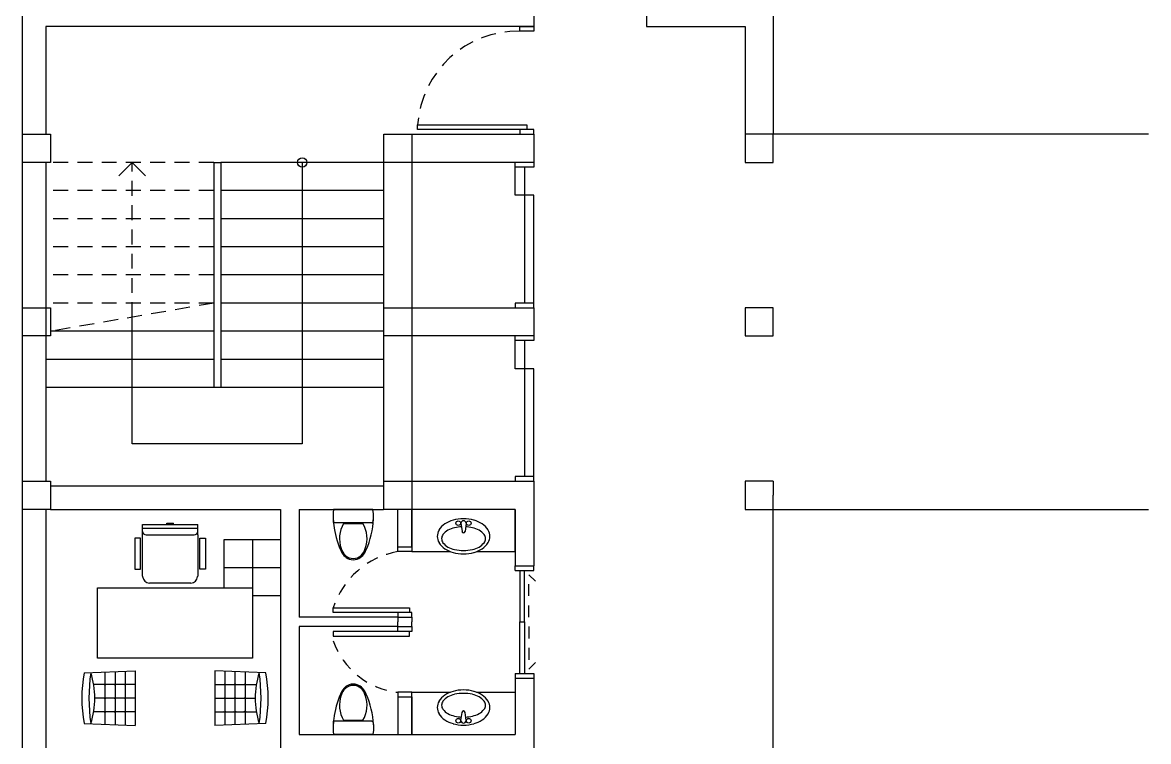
# Model space of a CAD drawing. Header units: millimetres. Extents: x -602 to 362, y 19021 to 19826.
# Drawn here: x -131.9 to -119.9, y 19652.41 to 19660.08 of the extents above; entities that cross this region are included whole.
import ezdxf

# ---------------------------------------------------------------- set-up
doc = ezdxf.new("R2010")
doc.units = ezdxf.units.MM
doc.linetypes.add('HIDDEN', pattern=[9.525, 6.35, -3.175])
for name, color, linetype in [('Duvar', 8, 'Continuous'), ('Kapı', 5, 'Continuous'), ('SectionCutEdges', 1, 'Continuous'), ('Tefriş', 254, 'Continuous')]:
    doc.layers.add(name, color=color, linetype=linetype)

# ---------------------------------------------------------------- blocks, each defined once
blk = doc.blocks.new('Çekirdek')
for points in [[(-4.017, 19655.187), (-4.017, 19655.587)], [(-3.867, 19655.187), (-3.867, 19655.587)], [(-4.017, 19654.437), (-4.017, 19654.387)], [(-4.017, 19654.337), (-4.017, 19654.387)], [(-3.867, 19654.437), (-3.867, 19654.387)], [(-3.867, 19654.337), (-3.867, 19654.387)], [(-4.017, 19653.587), (-4.017, 19653.187)], [(-3.867, 19653.587), (-3.867, 19653.187)]]:
    blk.add_lwpolyline(points)
at = {"layer": 'Duvar'}
for p, q in [((-2.717, 19660.737), (-2.567, 19660.737)), ((-2.717, 19659.587), (-2.567, 19659.587)), ((-5.979, 19659.287), (-5.979, 19656.887)), ((-5.979, 19659.287), (-5.904, 19659.287)), ((-5.904, 19659.287), (-5.904, 19656.887)), ((-4.017, 19655.187), (-3.867, 19655.187)), ((-4.017, 19654.437), (-3.867, 19654.437)), ((-4.017, 19654.337), (-3.867, 19654.337)), ((-4.017, 19653.587), (-3.867, 19653.587))]:
    blk.add_line(p, q, dxfattribs=at)
at = {"layer": 'Duvar', "linetype": 'HIDDEN', "ltscale": 0.025}
for p, q in [((-6.848, 19657.637), (-6.848, 19659.287)), ((-5.979, 19657.787), (-7.717, 19657.487))]:
    blk.add_line(p, q, dxfattribs=at)
at = {"layer": 'Duvar'}
for points in [[(-7.767, 19651.737), (-8.017, 19651.737), (-8.017, 19663.437)], [(-8.017, 19661.037), (-2.567, 19661.037), (-2.567, 19660.737), (-7.767, 19660.737), (-7.767, 19659.587)], [(-2.717, 19659.637), (-3.806, 19659.637), (-3.806, 19659.687), (-2.642, 19659.687), (-2.642, 19659.637)], [(-4.167, 19655.887), (-4.167, 19659.587)], [(-3.867, 19659.587), (-2.567, 19659.587), (-2.567, 19659.287), (-3.869, 19659.287), (-3.869, 19657.737), (-2.567, 19657.737), (-2.567, 19657.437), (-3.869, 19657.437), (-3.869, 19655.887), (-2.567, 19655.887), (-2.567, 19655.587)], [(-7.767, 19659.287), (-7.767, 19655.887)], [(-6.848, 19659.287), (-6.99, 19659.146)], [(-5.036, 19659.287), (-5.036, 19656.287), (-6.848, 19656.287), (-6.848, 19656.287), (-6.848, 19657.637)], [(-4.167, 19659.287), (-5.904, 19659.287)], [(-4.167, 19658.987), (-5.904, 19658.987)], [(-4.167, 19658.687), (-5.904, 19658.687)], [(-4.167, 19658.387), (-5.904, 19658.387)], [(-4.167, 19658.087), (-5.904, 19658.087)], [(-4.167, 19657.787), (-5.904, 19657.787)], [(-5.979, 19657.487), (-7.717, 19657.487)], [(-4.167, 19657.487), (-5.904, 19657.487)], [(-5.979, 19657.187), (-7.767, 19657.187)], [(-4.167, 19657.187), (-5.904, 19657.187)], [(-5.979, 19656.887), (-7.767, 19656.887)], [(-5.904, 19656.887), (-5.979, 19656.887)], [(-4.167, 19656.887), (-5.904, 19656.887)], [(-7.717, 19655.837), (-4.169, 19655.837)], [(-7.767, 19655.587), (-7.767, 19651.737)], [(-7.717, 19655.587), (-5.267, 19655.587)], [(-5.267, 19655.587), (-5.267, 19652.937)], [(-5.067, 19655.587), (-5.067, 19654.437)], [(-5.067, 19655.587), (-4.169, 19655.587)], [(-2.767, 19655.587), (-4.169, 19655.587)], [(-2.767, 19655.587), (-2.767, 19654.987)], [(-2.567, 19655.587), (-2.567, 19654.987)], [(-4.017, 19654.437), (-5.067, 19654.437)], [(-4.017, 19654.337), (-5.067, 19654.337), (-5.067, 19653.187)], [(-2.767, 19653.787), (-2.767, 19653.187)], [(-2.567, 19653.787), (-2.567, 19653.187)], [(-2.567, 19653.187), (-2.567, 19652.937), (-5.267, 19652.937)], [(-5.067, 19653.187), (-2.767, 19653.187)]]:
    blk.add_lwpolyline(points, dxfattribs=at)
at = {"layer": 'Duvar', "linetype": 'HIDDEN', "ltscale": 0.025}
for points in [[(-5.979, 19659.287), (-7.717, 19659.287)], [(-5.979, 19658.987), (-7.767, 19658.987)], [(-5.979, 19658.687), (-7.767, 19658.687)], [(-5.979, 19658.387), (-7.767, 19658.387)], [(-5.979, 19658.087), (-7.767, 19658.087)], [(-5.979, 19657.787), (-7.767, 19657.787)]]:
    blk.add_lwpolyline(points, dxfattribs=at)
at = {"layer": 'Duvar', "linetype": 'HIDDEN'}
blk.add_lwpolyline([(-6.848, 19659.287), (-6.707, 19659.146)], dxfattribs=at)
at = {"layer": 'Duvar'}
blk.add_circle((-5.036, 19659.287), 0.05, dxfattribs=at)
at = {"layer": 'Duvar', "linetype": 'HIDDEN', "ltscale": 0.025}
blk.add_arc((-2.736, 19659.615), 1.072, 88.9836, 176.1457, dxfattribs=at)
at = {"layer": 'Kapı'}
for points in [[(-2.567, 19660.737), (-2.567, 19660.687), (-2.717, 19660.687), (-2.717, 19660.737)], [(-2.567, 19659.587), (-2.567, 19659.637), (-2.717, 19659.637), (-2.717, 19659.587)], [(-2.567, 19659.287), (-2.567, 19659.237), (-2.767, 19659.237), (-2.767, 19659.287)], [(-2.667, 19659.237), (-2.667, 19658.937), (-2.767, 19658.937), (-2.767, 19659.237)], [(-2.567, 19657.787), (-2.567, 19658.937), (-2.667, 19658.937), (-2.667, 19657.787)], [(-2.567, 19657.737), (-2.567, 19657.787), (-2.767, 19657.787), (-2.767, 19657.737)], [(-2.567, 19657.437), (-2.567, 19657.387), (-2.767, 19657.387), (-2.767, 19657.437)], [(-2.667, 19657.387), (-2.667, 19657.087), (-2.767, 19657.087), (-2.767, 19657.387)], [(-2.567, 19655.937), (-2.567, 19657.087), (-2.667, 19657.087), (-2.667, 19655.937)], [(-2.567, 19655.887), (-2.567, 19655.937), (-2.767, 19655.937), (-2.767, 19655.887)], [(-3.867, 19655.187), (-3.867, 19655.137), (-4.017, 19655.137), (-4.017, 19655.187)], [(-2.767, 19654.987), (-2.567, 19654.987)], [(-2.767, 19654.937), (-2.767, 19654.987)], [(-2.767, 19654.937), (-2.567, 19654.937)], [(-2.717, 19654.937), (-2.717, 19654.387), (-2.667, 19654.387), (-2.667, 19654.937)], [(-2.567, 19654.937), (-2.567, 19654.987)], [(-4.006, 19654.487), (-4.706, 19654.487), (-4.706, 19654.537), (-3.892, 19654.537), (-3.892, 19654.487)], [(-3.867, 19654.437), (-3.867, 19654.487), (-4.017, 19654.487), (-4.017, 19654.437)], [(-3.867, 19654.337), (-3.867, 19654.287), (-4.017, 19654.287), (-4.017, 19654.337)], [(-2.717, 19653.837), (-2.717, 19654.387), (-2.667, 19654.387), (-2.667, 19653.837)], [(-4.006, 19654.287), (-4.706, 19654.287), (-4.706, 19654.237), (-3.892, 19654.237), (-3.892, 19654.287)], [(-2.767, 19653.837), (-2.567, 19653.837)], [(-2.767, 19653.837), (-2.767, 19653.787)], [(-2.767, 19653.787), (-2.567, 19653.787)], [(-2.567, 19653.837), (-2.567, 19653.787)], [(-3.867, 19653.587), (-3.867, 19653.637), (-4.017, 19653.637), (-4.017, 19653.587)]]:
    blk.add_lwpolyline(points, dxfattribs=at)
at = {"layer": 'Kapı', "linetype": 'HIDDEN', "ltscale": 0.02}
for points in [[(-2.621, 19654.437), (-2.621, 19654.891), (-2.55, 19654.821)], [(-2.621, 19654.338), (-2.621, 19653.884), (-2.55, 19653.954)]]:
    blk.add_lwpolyline(points, dxfattribs=at)
for centre, radius, start, end in [((-3.867, 19654.27), 0.88, 99.7932, 162.3205), ((-3.927, 19654.456), 0.824, 199.0532, 263.736)]:
    blk.add_arc(centre, radius, start, end, dxfattribs=at)
at = {"layer": 'SectionCutEdges'}
for p, q in [((-8.017, 19659.287), (-8.017, 19659.587)), ((-8.017, 19659.587), (-7.717, 19659.587)), ((-7.717, 19659.587), (-7.717, 19659.287)), ((-4.167, 19659.587), (-3.867, 19659.587)), ((-4.167, 19659.587), (-3.867, 19659.587)), ((-4.167, 19659.287), (-4.167, 19659.587)), ((-3.867, 19659.587), (-3.867, 19659.287)), ((-3.867, 19659.587), (-3.867, 19659.287)), ((-7.717, 19659.287), (-8.017, 19659.287)), ((-3.867, 19659.287), (-4.167, 19659.287)), ((-3.867, 19659.287), (-4.167, 19659.287)), ((-8.017, 19657.437), (-8.017, 19657.737)), ((-8.017, 19657.737), (-7.717, 19657.737)), ((-7.717, 19657.737), (-7.717, 19657.437)), ((-4.167, 19657.737), (-3.867, 19657.737)), ((-4.167, 19657.437), (-4.167, 19657.737)), ((-4.167, 19657.737), (-3.867, 19657.737)), ((-4.167, 19657.437), (-4.167, 19657.737)), ((-3.867, 19657.737), (-3.867, 19657.437)), ((-3.867, 19657.737), (-3.867, 19657.437)), ((-7.717, 19657.437), (-8.017, 19657.437)), ((-3.867, 19657.437), (-4.167, 19657.437)), ((-3.867, 19657.437), (-4.167, 19657.437)), ((-4.167, 19655.887), (-3.867, 19655.887)), ((-4.167, 19655.587), (-4.167, 19655.887)), ((-4.167, 19655.887), (-3.867, 19655.887)), ((-4.167, 19655.587), (-4.167, 19655.887)), ((-3.867, 19655.887), (-3.867, 19655.587)), ((-3.867, 19655.887), (-3.867, 19655.587))]:
    blk.add_line(p, q, dxfattribs=at)
blk.add_lwpolyline([(-8.017, 19655.887), (-7.717, 19655.887), (-7.717, 19655.587), (-8.017, 19655.587)], close=True, dxfattribs=at)
at = {"layer": 'Tefriş'}
for p, q in [((-4.282, 19655.587), (-4.702, 19655.587)), ((-4.277, 19655.54), (-4.282, 19655.587)), ((-4.277, 19655.49), (-4.277, 19655.54)), ((-4.293, 19655.445), (-4.691, 19655.445)), ((-4.594, 19655.436), (-4.39, 19655.436)), ((-4.293, 19655.445), (-4.282, 19655.443)), ((-4.282, 19655.443), (-4.277, 19655.49)), ((-3.344, 19655.44), (-3.333, 19655.353)), ((-3.29, 19655.44), (-3.301, 19655.353)), ((-3.344, 19653.335), (-3.333, 19653.422)), ((-3.29, 19653.335), (-3.301, 19653.422)), ((-4.293, 19653.33), (-4.691, 19653.33)), ((-4.594, 19653.339), (-4.39, 19653.339)), ((-4.293, 19653.33), (-4.282, 19653.331)), ((-4.282, 19653.331), (-4.277, 19653.285)), ((-4.277, 19653.285), (-4.277, 19653.235)), ((-4.282, 19653.187), (-4.702, 19653.187)), ((-4.277, 19653.235), (-4.282, 19653.187))]:
    blk.add_line(p, q, dxfattribs=at)
for points in [[(-3.867, 19655.587), (-3.867, 19655.137), (-3.457, 19655.137)], [(-3.177, 19655.137), (-2.767, 19655.137), (-2.767, 19655.587)], [(-3.867, 19653.187), (-3.867, 19653.637), (-3.457, 19653.637)], [(-3.177, 19653.637), (-2.767, 19653.637), (-2.767, 19653.187)]]:
    blk.add_lwpolyline(points, dxfattribs=at)
for centre in [(-3.373, 19655.441), (-3.261, 19655.441), (-3.373, 19653.334), (-3.261, 19653.334)]:
    blk.add_circle(centre, 0.0244, dxfattribs=at)
for centre, radius, start, end in [((-4.267, 19655.515), 0.44, 170.5377, 187.7399), ((-4.161, 19655.504), 0.546, 182.1851, 188.8848), ((-4.677, 19655.474), 0.032, 214.7073, 244.7492), ((-3.765, 19655.533), 0.942, 186.8522, 203.4891), ((-4.328, 19655.277), 0.311, 149.1276, 200.0898), ((-4.656, 19655.277), 0.311, 339.9102, 30.8724), ((-5.118, 19655.511), 0.841, 335.1445, 358.1585), ((-3.397, 19655.255), 0.214, 123.6901, 148.1465), ((-3.348, 19655.182), 0.301, 105.4371, 123.6901), ((-3.317, 19655.068), 0.42, 90, 105.4371), ((-3.317, 19654.97), 0.432, 92.9466, 102.6081), ((-3.317, 19655.44), 0.0271, 0, 180), ((-3.317, 19655.068), 0.42, 74.5629, 90), ((-3.317, 19654.97), 0.432, 77.3919, 87.0534), ((-3.285, 19655.182), 0.301, 56.3099, 74.5629), ((-3.237, 19655.255), 0.214, 31.8535, 56.3099), ((-3.47, 19655.3), 0.127, 148.1465, 180), ((-3.47, 19655.3), 0.127, 180, 211.8535), ((-3.479, 19655.276), 0.0715, 142.5096, 180), ((-3.402, 19655.216), 0.169, 118.369, 142.5096), ((-3.351, 19655.121), 0.277, 102.6081, 118.369), ((-3.317, 19655.353), 0.0161, 180, 0), ((-3.283, 19655.121), 0.277, 61.631, 77.3919), ((-3.232, 19655.216), 0.169, 37.4904, 61.631), ((-3.154, 19655.276), 0.0715, 0, 37.4904), ((-3.163, 19655.3), 0.127, 0, 31.8535), ((-3.163, 19655.3), 0.127, 328.1465, 0), ((-4.47, 19655.21), 0.155, 194.7786, 226.8543), ((-4.514, 19655.21), 0.155, 313.1457, 345.2214), ((-3.397, 19655.346), 0.214, 211.8535, 236.3099), ((-3.479, 19655.276), 0.0715, 180, 217.4904), ((-3.402, 19655.335), 0.169, 217.4904, 241.631), ((-3.348, 19655.418), 0.301, 236.3099, 254.5629), ((-3.351, 19655.43), 0.277, 241.631, 257.3919), ((-3.283, 19655.43), 0.277, 282.6081, 298.369), ((-3.285, 19655.418), 0.301, 285.4371, 303.6901), ((-3.232, 19655.335), 0.169, 298.369, 322.5096), ((-3.237, 19655.346), 0.214, 303.6901, 328.1465), ((-3.154, 19655.276), 0.0715, 322.5096, 0), ((-4.48, 19655.203), 0.155, 197.2477, 249.5476), ((-4.492, 19655.186), 0.122, 226.8543, 313.1457), ((-4.492, 19655.172), 0.122, 249.5476, 290.4524), ((-4.503, 19655.203), 0.155, 290.4524, 342.7523), ((-3.317, 19655.533), 0.42, 254.5629, 270), ((-3.317, 19655.581), 0.432, 257.3919, 270), ((-3.317, 19655.581), 0.432, 270, 282.6081), ((-3.317, 19655.533), 0.42, 270, 285.4371), ((-4.492, 19653.603), 0.122, 69.5476, 110.4524), ((-3.765, 19653.242), 0.942, 156.5109, 173.1478), ((-4.328, 19653.498), 0.311, 159.9102, 210.8724), ((-4.48, 19653.572), 0.155, 110.4524, 162.7523), ((-4.47, 19653.565), 0.155, 133.1457, 165.2214), ((-4.492, 19653.589), 0.122, 46.8543, 133.1457), ((-4.503, 19653.572), 0.155, 17.2477, 69.5476), ((-4.514, 19653.565), 0.155, 14.7786, 46.8543), ((-4.656, 19653.498), 0.311, 329.1276, 20.0898), ((-5.118, 19653.264), 0.841, 1.8415, 24.8555), ((-3.397, 19653.429), 0.214, 123.6901, 148.1465), ((-3.348, 19653.357), 0.301, 105.4371, 123.6901), ((-3.351, 19653.345), 0.277, 102.6081, 118.369), ((-3.317, 19653.242), 0.42, 90, 105.4371), ((-3.317, 19653.194), 0.432, 90, 102.6081), ((-3.317, 19653.242), 0.42, 74.5629, 90), ((-3.317, 19653.194), 0.432, 77.3919, 90), ((-3.283, 19653.345), 0.277, 61.631, 77.3919), ((-3.285, 19653.357), 0.301, 56.3099, 74.5629), ((-3.237, 19653.429), 0.214, 31.8535, 56.3099), ((-3.47, 19653.475), 0.127, 148.1465, 180), ((-3.479, 19653.499), 0.0715, 142.5096, 180), ((-3.479, 19653.499), 0.0715, 180, 217.4904), ((-3.402, 19653.44), 0.169, 118.369, 142.5096), ((-3.232, 19653.44), 0.169, 37.4904, 61.631), ((-3.154, 19653.499), 0.0715, 0, 37.4904), ((-3.154, 19653.499), 0.0715, 322.5096, 0), ((-3.163, 19653.475), 0.127, 0, 31.8535), ((-3.47, 19653.475), 0.127, 180, 211.8535), ((-3.397, 19653.52), 0.214, 211.8535, 236.3099), ((-3.402, 19653.559), 0.169, 217.4904, 241.631), ((-3.351, 19653.654), 0.277, 241.631, 257.3919), ((-3.317, 19653.805), 0.432, 257.3919, 267.0534), ((-3.317, 19653.422), 0.0161, 0, 180), ((-3.317, 19653.805), 0.432, 272.9466, 282.6081), ((-3.283, 19653.654), 0.277, 282.6081, 298.369), ((-3.232, 19653.559), 0.169, 298.369, 322.5096), ((-3.237, 19653.52), 0.214, 303.6901, 328.1465), ((-3.163, 19653.475), 0.127, 328.1465, 0), ((-4.267, 19653.26), 0.44, 172.2601, 189.4623), ((-4.161, 19653.271), 0.546, 171.1152, 177.8149), ((-4.677, 19653.301), 0.032, 115.2508, 145.2927), ((-3.348, 19653.593), 0.301, 236.3099, 254.5629), ((-3.317, 19653.707), 0.42, 254.5629, 270), ((-3.317, 19653.335), 0.0271, 180, 0), ((-3.317, 19653.707), 0.42, 270, 285.4371), ((-3.285, 19653.593), 0.301, 285.4371, 303.6901)]:
    blk.add_arc(centre, radius, start, end, dxfattribs=at)

msp = doc.modelspace()

# ---------------------------------------------------------------- linework, layer by layer
msp.add_line((-123.90039, 19649.68749), (-123.90039, 19654.88749))
at = {"layer": 'Duvar'}
for points in [[(-124.20039, 19662.73749), (-124.20039, 19660.33749), (-125.25039, 19660.33749), (-125.25039, 19660.03749), (-124.20039, 19660.03749)], [(-123.90039, 19662.73749), (-123.90039, 19660.03749)], [(-124.20039, 19660.03749), (-124.20039, 19658.88749)], [(-123.90039, 19660.03749), (-123.90039, 19658.88749)]]:
    msp.add_lwpolyline(points, dxfattribs=at)
at = {"layer": 'SectionCutEdges'}
for p, q in [((-123.90039, 19658.88749), (-124.20039, 19658.88749)), ((-124.20039, 19658.88749), (-124.20039, 19658.58749)), ((-119.90039, 19658.88749), (-123.90039, 19658.88749)), ((-123.90039, 19658.73749), (-123.90039, 19658.88749)), ((-123.90039, 19658.58749), (-123.90039, 19658.73749)), ((-124.20039, 19658.58749), (-123.90039, 19658.58749)), ((-123.90039, 19657.03749), (-124.20039, 19657.03749)), ((-124.20039, 19657.03749), (-124.20039, 19656.73749)), ((-123.90039, 19656.73749), (-123.90039, 19657.03749)), ((-124.20039, 19656.73749), (-123.90039, 19656.73749)), ((-123.90039, 19655.18749), (-124.20039, 19655.18749)), ((-124.20039, 19655.18749), (-124.20039, 19654.88749)), ((-123.90039, 19655.18749), (-123.90039, 19655.03749)), ((-123.90039, 19654.88749), (-123.90039, 19655.03749)), ((-124.20039, 19654.88749), (-123.90039, 19654.88749)), ((-123.90039, 19654.88749), (-119.90039, 19654.88749))]:
    msp.add_line(p, q, dxfattribs=at)
at = {"layer": 'Tefriş'}
for p, q in [((-130.62011, 19654.7255), (-130.03361, 19654.7255)), ((-130.62011, 19654.68884), (-130.62011, 19654.7255)), ((-130.62011, 19654.68884), (-130.03361, 19654.68884)), ((-130.62011, 19654.65219), (-130.62011, 19654.68884)), ((-130.36352, 19654.7255), (-130.36352, 19654.74016)), ((-130.36352, 19654.74016), (-130.29021, 19654.74016)), ((-130.29021, 19654.7255), (-130.29021, 19654.74016)), ((-130.03361, 19654.68884), (-130.03361, 19654.7255)), ((-130.03361, 19654.61553), (-130.03361, 19654.68884)), ((-130.62011, 19654.17566), (-130.62011, 19654.65219)), ((-130.58346, 19654.61553), (-130.07027, 19654.61553)), ((-130.03361, 19654.61553), (-130.03361, 19654.17566)), ((-129.45039, 19654.56547), (-129.45039, 19654.05033)), ((-129.15039, 19654.26547), (-129.75039, 19654.26547)), ((-130.10692, 19654.10234), (-130.5468, 19654.10234)), ((-131.24203, 19653.14507), (-130.69851, 19653.16602)), ((-131.02178, 19653.15356), (-131.02178, 19652.59658)), ((-130.91402, 19653.15771), (-130.91402, 19652.59243)), ((-130.80627, 19653.16187), (-130.80627, 19652.58828)), ((-130.69851, 19653.16602), (-130.69851, 19652.58412)), ((-129.30876, 19653.14507), (-129.85228, 19653.16602)), ((-129.85228, 19653.16602), (-129.85228, 19652.58412)), ((-129.74452, 19653.16187), (-129.74452, 19652.58828)), ((-129.63676, 19653.15771), (-129.63676, 19652.59243)), ((-129.52901, 19653.15356), (-129.52901, 19652.59658)), ((-130.69851, 19653.02054), (-131.14194, 19653.02054)), ((-129.85228, 19653.02054), (-129.40885, 19653.02054)), ((-130.69851, 19652.87507), (-131.12954, 19652.87507)), ((-129.85228, 19652.87507), (-129.42125, 19652.87507)), ((-130.69851, 19652.7296), (-131.14194, 19652.7296)), ((-129.85228, 19652.7296), (-129.40885, 19652.7296)), ((-131.24203, 19652.60507), (-130.69851, 19652.58412)), ((-129.30876, 19652.60507), (-129.85228, 19652.58412))]:
    msp.add_line(p, q, dxfattribs=at)
for points in [[(-130.70314, 19654.25024), (-130.64449, 19654.25024), (-130.64449, 19654.58015), (-130.70314, 19654.58015)], [(-129.95058, 19654.25024), (-130.00923, 19654.25024), (-130.00923, 19654.58015), (-129.95058, 19654.58015)], [(-129.45039, 19653.30033), (-131.10039, 19653.30033), (-131.10039, 19654.05033), (-129.45039, 19654.05033)]]:
    msp.add_lwpolyline(points, close=True, dxfattribs=at)
msp.add_lwpolyline([(-129.75039, 19654.05033), (-129.75039, 19654.56547), (-129.15039, 19654.56547), (-129.15039, 19653.96547), (-129.45039, 19653.96547)], dxfattribs=at)
for centre in [(-131.02178, 19653.02054), (-130.91402, 19653.02054), (-130.80627, 19653.02054), (-129.74452, 19653.02054), (-129.63676, 19653.02054), (-129.52901, 19653.02054), (-131.02178, 19652.87507), (-130.91402, 19652.87507), (-130.80627, 19652.87507), (-129.74452, 19652.87507), (-129.63676, 19652.87507), (-129.52901, 19652.87507), (-131.02178, 19652.7296), (-130.91402, 19652.7296), (-130.80627, 19652.7296), (-129.74452, 19652.7296), (-129.63676, 19652.7296), (-129.52901, 19652.7296)]:
    msp.add_circle(centre, 0.00664, dxfattribs=at)
for centre, radius, start, end in [((-130.58346, 19654.65219), 0.03666, 180, 270), ((-130.07027, 19654.65219), 0.03666, 270, 0), ((-130.5468, 19654.17566), 0.07331, 180, 183.971316), ((-130.5468, 19654.17566), 0.07331, 183.971316, 270), ((-130.10692, 19654.17566), 0.07331, 270, 356.028684), ((-130.10692, 19654.17566), 0.07331, 356.028684, 0), ((-129.91855, 19652.87507), 1.35075, 168.46951, 191.53049), ((-129.33167, 19652.87507), 1.86109, 171.658311, 188.341689), ((-131.9886, 19652.87507), 0.85907, 341.681769, 18.318231), ((-128.56219, 19652.87507), 0.85907, 161.681769, 198.318231), ((-131.21912, 19652.87507), 1.86109, 351.658311, 8.341689), ((-130.63224, 19652.87507), 1.35075, 348.46951, 11.53049)]:
    msp.add_arc(centre, radius, start, end, dxfattribs=at)

# ---------------------------------------------------------------- block references
at = {"layer": 'Duvar'}
msp.add_blockref('Çekirdek', (-123.88355, -0.7), dxfattribs=at)

doc.saveas('drawing.dxf')
